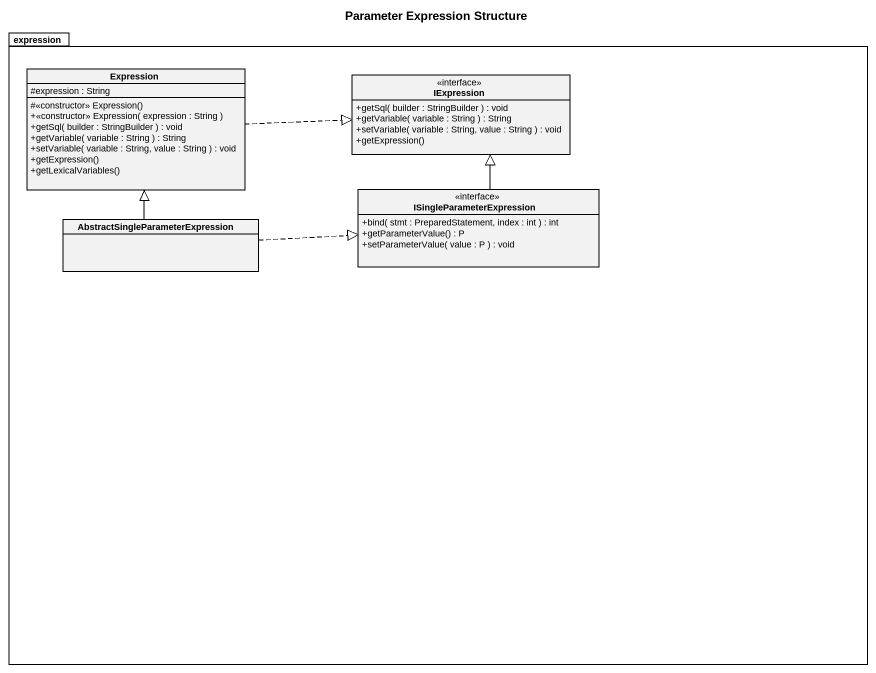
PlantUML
@startuml
title Parameter Expression Structure
hide circle
hide empty members
skinparam classAttributeIconSize 0
package expression {
  class Expression {
    #expression : String
    #<<constructor>> Expression()
    +<<constructor>> Expression( expression : String )
    +getSql( builder : StringBuilder ) : void
    +getVariable( variable : String ) : String
    +setVariable( variable : String, value : String ) : void
    +getExpression()
    +getLexicalVariables()
  }
  interface IExpression {
    +getSql( builder : StringBuilder ) : void
    +getVariable( variable : String ) : String
    +setVariable( variable : String, value : String ) : void
    +getExpression()
  }
  interface ISingleParameterExpression {
    +bind( stmt : PreparedStatement, index : int ) : int
    +getParameterValue() : P
    +setParameterValue( value : P ) : void
  }
  class "AbstractSingleParameterExpression" as AbstractSingleParameterExpre
}
Expression .right.|> IExpression
ISingleParameterExpression -up-|> IExpression
AbstractSingleParameterExpre -up-|> Expression
AbstractSingleParameterExpre .right.|> ISingleParameterExpression
@enduml
